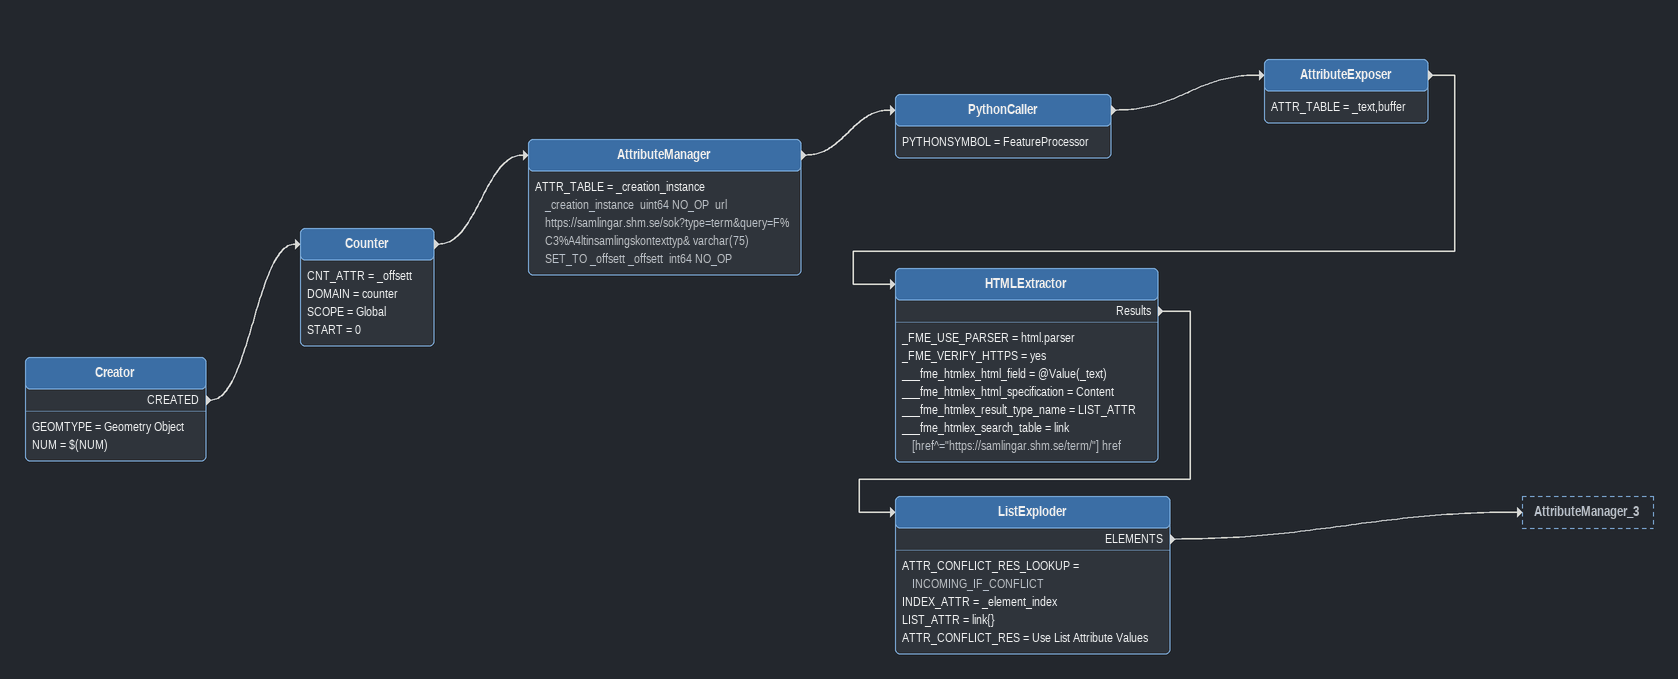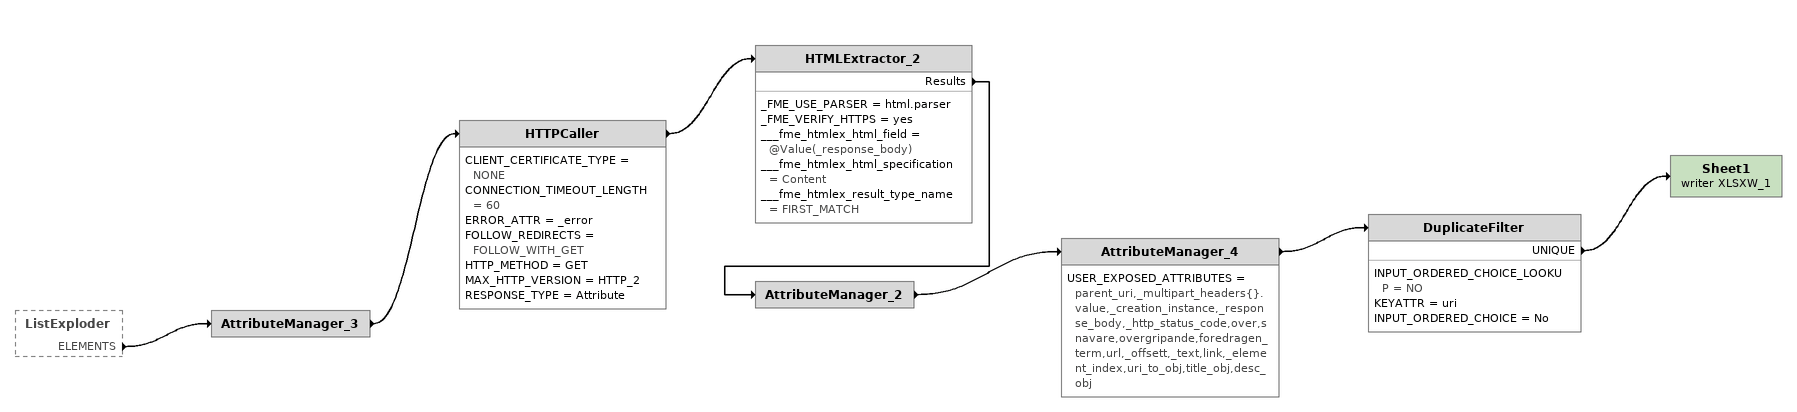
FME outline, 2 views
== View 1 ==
Creator
    GEOMTYPE = Geometry Object
    NUM = $(NUM)
    CREATED -> Counter
Counter
    CNT_ATTR = _offsett
    DOMAIN = counter
    SCOPE = Global
    START = 0
    -> AttributeManager
AttributeManager
    ATTR_TABLE = _creation_instance _creation_instance  uint64 NO_OP  url https://samlingar.shm.se/sok?type=term&query=F%C3%A4ltinsamlingskontexttyp& varchar(75) SET_TO _offsett _offsett  int64 NO_OP
    -> PythonCaller
PythonCaller
    PYTHONSYMBOL = FeatureProcessor
    -> AttributeExposer
AttributeExposer
    ATTR_TABLE = _text,buffer
    -> HTMLExtractor
HTMLExtractor
    _FME_USE_PARSER = html.parser
    _FME_VERIFY_HTTPS = yes
    ___fme_htmlex_html_field = @Value(_text)
    ___fme_htmlex_html_specification = Content
    ___fme_htmlex_result_type_name = LIST_ATTR
    ___fme_htmlex_search_table = link [href^="https://samlingar.shm.se/term/"] href
    Results -> ListExploder
ListExploder
    ATTR_CONFLICT_RES_LOOKUP = INCOMING_IF_CONFLICT
    INDEX_ATTR = _element_index
    LIST_ATTR = link{}
    ATTR_CONFLICT_RES = Use List Attribute Values
    ELEMENTS -> AttributeManager_3

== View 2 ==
ListExploder [outside]
    ELEMENTS -> AttributeManager_3
AttributeManager_3
    -> HTTPCaller
HTTPCaller
    CLIENT_CERTIFICATE_TYPE = NONE
    CONNECTION_TIMEOUT_LENGTH = 60
    ERROR_ATTR = _error
    FOLLOW_REDIRECTS = FOLLOW_WITH_GET
    HTTP_METHOD = GET
    MAX_HTTP_VERSION = HTTP_2
    RESPONSE_TYPE = Attribute
    -> HTMLExtractor_2
HTMLExtractor_2
    _FME_USE_PARSER = html.parser
    _FME_VERIFY_HTTPS = yes
    ___fme_htmlex_html_field = @Value(_response_body)
    ___fme_htmlex_html_specification = Content
    ___fme_htmlex_result_type_name = FIRST_MATCH
    Results -> AttributeManager_2
AttributeManager_2
    -> AttributeManager_4
AttributeManager_4
    USER_EXPOSED_ATTRIBUTES = parent_uri,_multipart_headers{}.value,_creation_instance,_response_body,_http_status_code,over,snavare,overgripande,foredragen_term,url,_offsett,_text,link,_element_index,uri_to_obj,title_obj,desc_obj
    -> DuplicateFilter
DuplicateFilter
    INPUT_ORDERED_CHOICE_LOOKUP = NO
    KEYATTR = uri
    INPUT_ORDERED_CHOICE = No
    UNIQUE -> Sheet1 (writer XLSXW_1)
Sheet1 (writer XLSXW_1)
